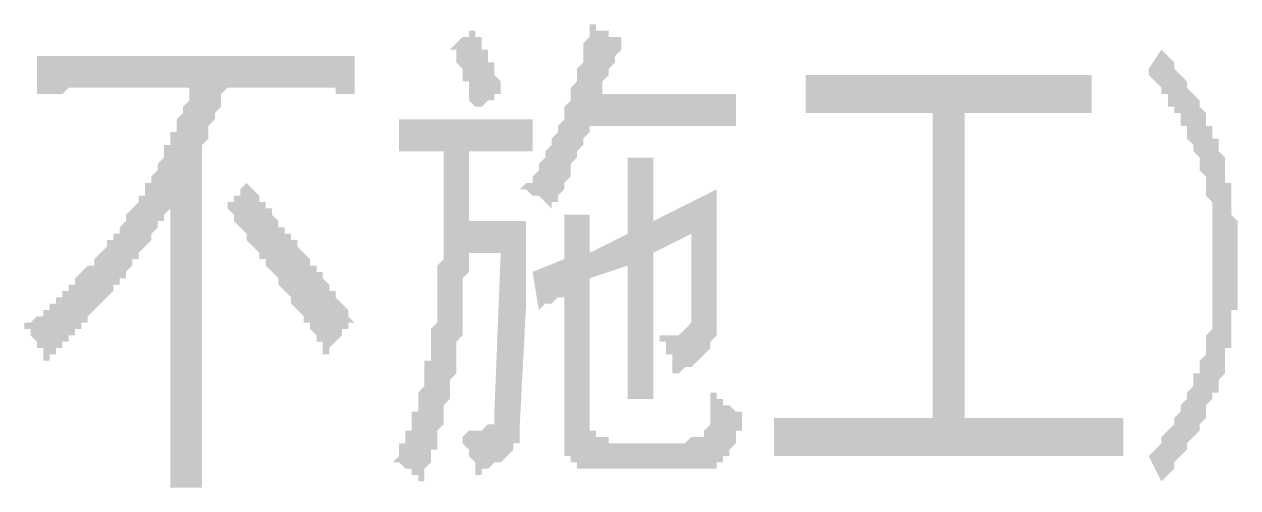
# Model space of a CAD drawing. Header units: millimetres. Extents: x 6156 to 7119, y 3162 to 3647.
# Drawn here: x 7045.92 to 7058.05, y 3526.39 to 3531.02 of the extents above; entities that cross this region are included whole.
import ezdxf

# ---------------------------------------------------------------- set-up
doc = ezdxf.new("R2010")
doc.units = ezdxf.units.MM
doc.layers.add('图层1', color=7, linetype='Continuous')

msp = doc.modelspace()

# ---------------------------------------------------------------- hatches: boundary and pattern name
at = {"layer": '图层1', "transparency": 33554559}
h = msp.add_hatch(color=256, dxfattribs=at)
h.paths.add_polyline_path([(7051.318, 3528.673), (7051.318, 3528.673), (7051.318, 3528.736), (7051.318, 3528.8), (7051.318, 3528.863), (7051.318, 3528.863), (7051.318, 3528.927), (7051.318, 3528.99), (7051.318, 3529.054), (7051.318, 3529.117), (7051.318, 3529.117), (7051.572, 3529.117), (7051.572, 3529.054), (7051.572, 3528.99), (7051.572, 3528.927), (7051.572, 3528.927), (7051.572, 3528.863), (7051.572, 3528.8), (7051.572, 3528.8), (7051.572, 3528.736), (7051.953, 3528.927), (7051.953, 3528.99), (7051.953, 3529.054), (7051.953, 3529.054), (7051.953, 3529.117), (7051.953, 3529.181), (7051.953, 3529.244), (7051.953, 3529.244), (7051.953, 3529.308), (7051.953, 3529.371), (7051.953, 3529.435), (7051.953, 3529.498), (7051.953, 3529.498), (7051.953, 3529.562), (7051.953, 3529.625), (7051.953, 3529.689), (7051.953, 3529.689), (7052.207, 3529.689), (7052.207, 3529.625), (7052.207, 3529.562), (7052.207, 3529.562), (7052.207, 3529.498), (7052.207, 3529.435), (7052.207, 3529.371), (7052.207, 3529.308), (7052.207, 3529.308), (7052.207, 3529.244), (7052.207, 3529.181), (7052.207, 3529.117), (7052.207, 3529.117), (7052.207, 3529.054), (7052.842, 3529.371), (7052.842, 3529.308), (7052.842, 3529.244), (7052.842, 3529.181), (7052.842, 3529.181), (7052.842, 3529.117), (7052.842, 3529.054), (7052.842, 3528.99), (7052.842, 3528.99), (7052.842, 3528.927), (7052.842, 3528.863), (7052.842, 3528.863), (7052.842, 3527.974), (7052.842, 3527.974), (7052.842, 3527.911), (7052.779, 3527.847), (7052.779, 3527.784), (7052.779, 3527.784), (7052.715, 3527.72), (7052.715, 3527.72), (7052.715, 3527.72), (7052.652, 3527.657), (7052.652, 3527.657), (7052.652, 3527.657), (7052.588, 3527.593), (7052.588, 3527.593), (7052.525, 3527.593), (7052.461, 3527.53), (7052.461, 3527.53), (7052.398, 3527.53), (7052.398, 3527.53), (7052.398, 3527.53), (7052.398, 3527.593), (7052.398, 3527.657), (7052.398, 3527.72), (7052.334, 3527.72), (7052.334, 3527.784), (7052.334, 3527.847), (7052.271, 3527.847), (7052.271, 3527.911), (7052.334, 3527.911), (7052.398, 3527.911), (7052.461, 3527.911), (7052.461, 3527.911), (7052.525, 3527.974), (7052.525, 3527.974), (7052.525, 3527.974), (7052.588, 3528.038), (7052.588, 3528.038), (7052.588, 3528.101), (7052.588, 3528.101), (7052.588, 3528.165), (7052.588, 3528.927), (7052.207, 3528.736), (7052.207, 3528.673), (7052.207, 3528.609), (7052.207, 3528.482), (7052.207, 3528.419), (7052.207, 3528.355), (7052.207, 3528.292), (7052.207, 3528.228), (7052.207, 3528.165), (7052.207, 3528.101), (7052.207, 3528.101), (7052.207, 3528.038), (7052.207, 3527.974), (7052.207, 3527.911), (7052.207, 3527.847), (7052.207, 3527.784), (7052.207, 3527.784), (7052.207, 3527.72), (7052.207, 3527.657), (7052.207, 3527.593), (7052.207, 3527.593), (7052.207, 3527.53), (7052.207, 3527.53), (7052.207, 3527.466), (7052.207, 3527.403), (7052.207, 3527.403), (7052.207, 3527.339), (7052.207, 3527.339), (7052.207, 3527.339), (7052.207, 3527.276), (7051.953, 3527.276), (7051.953, 3527.339), (7051.953, 3527.339), (7051.953, 3527.403), (7051.953, 3527.466), (7051.953, 3527.466), (7051.953, 3527.53), (7051.953, 3527.593), (7051.953, 3527.593), (7051.953, 3527.657), (7051.953, 3527.72), (7051.953, 3527.784), (7051.953, 3527.784), (7051.953, 3527.847), (7051.953, 3527.911), (7051.953, 3527.974), (7051.953, 3528.038), (7051.953, 3528.038), (7051.953, 3528.101), (7051.953, 3528.165), (7051.953, 3528.228), (7051.953, 3528.292), (7051.953, 3528.355), (7051.953, 3528.419), (7051.953, 3528.482), (7051.953, 3528.546), (7051.953, 3528.609), (7051.953, 3528.609), (7051.572, 3528.482), (7051.572, 3527.085), (7051.572, 3527.085), (7051.572, 3527.022), (7051.572, 3527.022), (7051.572, 3526.958), (7051.636, 3526.958), (7051.636, 3526.895), (7051.636, 3526.895), (7051.699, 3526.895), (7051.763, 3526.895), (7051.763, 3526.831), (7051.826, 3526.831), (7052.461, 3526.831), (7052.525, 3526.831), (7052.588, 3526.895), (7052.588, 3526.895), (7052.652, 3526.895), (7052.652, 3526.895), (7052.715, 3526.895), (7052.715, 3526.895), (7052.715, 3526.958), (7052.715, 3526.958), (7052.715, 3526.958), (7052.779, 3527.022), (7052.779, 3527.085), (7052.779, 3527.149), (7052.779, 3527.149), (7052.779, 3527.212), (7052.779, 3527.339), (7052.779, 3527.339), (7052.842, 3527.339), (7052.842, 3527.276), (7052.906, 3527.276), (7052.906, 3527.212), (7052.969, 3527.212), (7052.969, 3527.212), (7053.033, 3527.149), (7053.033, 3527.149), (7053.096, 3527.149), (7053.096, 3527.149), (7053.096, 3527.085), (7053.096, 3527.022), (7053.096, 3526.958), (7053.033, 3526.958), (7053.033, 3526.895), (7053.033, 3526.831), (7053.033, 3526.831), (7052.969, 3526.768), (7052.969, 3526.768), (7052.969, 3526.704), (7052.906, 3526.704), (7052.906, 3526.641), (7052.906, 3526.641), (7052.842, 3526.641), (7052.842, 3526.577), (7052.779, 3526.577), (7052.779, 3526.577), (7052.715, 3526.577), (7052.715, 3526.577), (7052.652, 3526.577), (7051.572, 3526.577), (7051.572, 3526.577), (7051.509, 3526.577), (7051.509, 3526.577), (7051.445, 3526.577), (7051.445, 3526.641), (7051.382, 3526.641), (7051.382, 3526.641), (7051.382, 3526.704), (7051.318, 3526.704), (7051.318, 3526.768), (7051.318, 3526.831), (7051.318, 3526.831), (7051.318, 3526.895), (7051.318, 3526.958), (7051.318, 3527.022), (7051.318, 3528.292), (7051.255, 3528.292), (7051.255, 3528.292), (7051.191, 3528.228), (7051.191, 3528.228), (7051.128, 3528.228), (7051.064, 3528.165), (7051.064, 3528.165), (7051.001, 3528.546), (7051.318, 3528.673)], flags=0)
h.paths.add_polyline_path([(7051.001, 3529.752), (7051.001, 3529.752), (7050.937, 3529.752), (7050.937, 3529.752), (7050.874, 3529.752), (7050.81, 3529.752), (7050.81, 3529.752), (7050.747, 3529.752), (7050.747, 3529.752), (7050.683, 3529.752), (7050.62, 3529.752), (7050.62, 3529.752), (7050.366, 3529.752), (7050.366, 3529.054), (7050.937, 3529.054), (7050.937, 3528.99), (7050.937, 3528.99), (7050.937, 3528.927), (7050.937, 3528.927), (7050.937, 3528.863), (7050.937, 3528.8), (7050.937, 3528.8), (7050.937, 3528.736), (7050.937, 3528.673), (7050.937, 3528.609), (7050.937, 3528.546), (7050.937, 3528.482), (7050.937, 3528.419), (7050.937, 3528.355), (7050.937, 3528.292), (7050.937, 3528.228), (7050.874, 3527.022), (7050.874, 3526.958), (7050.874, 3526.958), (7050.874, 3526.895), (7050.874, 3526.831), (7050.81, 3526.831), (7050.81, 3526.768), (7050.81, 3526.768), (7050.747, 3526.704), (7050.747, 3526.704), (7050.747, 3526.704), (7050.683, 3526.641), (7050.683, 3526.641), (7050.62, 3526.641), (7050.556, 3526.577), (7050.556, 3526.577), (7050.493, 3526.577), (7050.493, 3526.514), (7050.429, 3526.514), (7050.429, 3526.577), (7050.429, 3526.577), (7050.429, 3526.641), (7050.366, 3526.704), (7050.366, 3526.704), (7050.366, 3526.768), (7050.302, 3526.831), (7050.302, 3526.895), (7050.302, 3526.895), (7050.366, 3526.958), (7050.366, 3526.958), (7050.429, 3526.958), (7050.493, 3526.958), (7050.493, 3526.958), (7050.556, 3527.022), (7050.556, 3527.022), (7050.62, 3527.022), (7050.62, 3527.085), (7050.62, 3527.085), (7050.62, 3527.085), (7050.62, 3527.149), (7050.62, 3527.149), (7050.683, 3528.736), (7050.366, 3528.736), (7050.366, 3528.673), (7050.366, 3528.673), (7050.366, 3528.609), (7050.366, 3528.546), (7050.302, 3528.482), (7050.302, 3528.419), (7050.302, 3528.355), (7050.302, 3528.355), (7050.302, 3528.292), (7050.302, 3528.228), (7050.302, 3528.165), (7050.302, 3528.101), (7050.302, 3528.101), (7050.302, 3528.038), (7050.302, 3527.974), (7050.302, 3527.911), (7050.239, 3527.847), (7050.239, 3527.847), (7050.239, 3527.784), (7050.239, 3527.72), (7050.239, 3527.657), (7050.239, 3527.657), (7050.239, 3527.593), (7050.239, 3527.53), (7050.175, 3527.466), (7050.175, 3527.466), (7050.175, 3527.403), (7050.175, 3527.339), (7050.175, 3527.276), (7050.175, 3527.276), (7050.112, 3527.212), (7050.112, 3527.149), (7050.112, 3527.085), (7050.112, 3527.085), (7050.112, 3527.022), (7050.048, 3526.958), (7050.048, 3526.958), (7050.048, 3526.895), (7050.048, 3526.831), (7050.048, 3526.768), (7049.985, 3526.768), (7049.985, 3526.704), (7049.985, 3526.641), (7049.985, 3526.641), (7049.921, 3526.577), (7049.921, 3526.514), (7049.921, 3526.514), (7049.921, 3526.45), (7049.858, 3526.45), (7049.858, 3526.45), (7049.858, 3526.514), (7049.794, 3526.514), (7049.794, 3526.577), (7049.731, 3526.577), (7049.731, 3526.577), (7049.667, 3526.641), (7049.604, 3526.641), (7049.604, 3526.641), (7049.667, 3526.704), (7049.667, 3526.704), (7049.667, 3526.768), (7049.667, 3526.768), (7049.667, 3526.831), (7049.731, 3526.831), (7049.731, 3526.895), (7049.731, 3526.895), (7049.731, 3526.958), (7049.794, 3526.958), (7049.794, 3527.022), (7049.794, 3527.085), (7049.794, 3527.085), (7049.794, 3527.149), (7049.858, 3527.149), (7049.858, 3527.212), (7049.858, 3527.276), (7049.858, 3527.276), (7049.858, 3527.339), (7049.858, 3527.339), (7049.921, 3527.403), (7049.921, 3527.466), (7049.921, 3527.466), (7049.921, 3527.53), (7049.921, 3527.593), (7049.921, 3527.657), (7049.985, 3527.657), (7049.985, 3527.72), (7049.985, 3527.784), (7049.985, 3527.784), (7049.985, 3527.847), (7049.985, 3527.911), (7049.985, 3527.974), (7049.985, 3527.974), (7050.048, 3528.038), (7050.048, 3528.101), (7050.048, 3528.165), (7050.048, 3528.165), (7050.048, 3528.228), (7050.048, 3528.292), (7050.048, 3528.355), (7050.048, 3528.419), (7050.048, 3528.482), (7050.048, 3528.482), (7050.048, 3528.546), (7050.048, 3528.609), (7050.112, 3528.673), (7050.112, 3528.736), (7050.112, 3528.8), (7050.112, 3528.863), (7050.112, 3528.863), (7050.112, 3528.927), (7050.112, 3528.99), (7050.112, 3529.054), (7050.112, 3529.117), (7050.112, 3529.181), (7050.112, 3529.244), (7050.112, 3529.308), (7050.112, 3529.371), (7050.112, 3529.435), (7050.112, 3529.498), (7050.112, 3529.562), (7050.112, 3529.625), (7050.112, 3529.689), (7050.112, 3529.752), (7050.112, 3529.752), (7050.048, 3529.752), (7050.048, 3529.752), (7049.985, 3529.752), (7049.921, 3529.752), (7049.921, 3529.752), (7049.858, 3529.752), (7049.858, 3529.752), (7049.794, 3529.752), (7049.731, 3529.752), (7049.731, 3529.752), (7049.667, 3529.752), (7049.667, 3529.752), (7049.667, 3530.07), (7049.731, 3530.07), (7049.731, 3530.07), (7049.794, 3530.07), (7049.794, 3530.07), (7049.858, 3530.07), (7049.858, 3530.07), (7049.921, 3530.07), (7049.921, 3530.07), (7049.985, 3530.07), (7049.985, 3530.07), (7050.048, 3530.07), (7050.112, 3530.07), (7050.112, 3530.07), (7050.175, 3530.07), (7050.239, 3530.07), (7050.239, 3530.07), (7050.302, 3530.07), (7050.366, 3530.07), (7050.366, 3530.07), (7050.429, 3530.07), (7050.493, 3530.07), (7050.556, 3530.07), (7050.556, 3530.07), (7050.62, 3530.07), (7050.683, 3530.07), (7050.683, 3530.07), (7050.747, 3530.07), (7050.747, 3530.07), (7050.81, 3530.07), (7050.81, 3530.07), (7050.874, 3530.07), (7050.937, 3530.07), (7050.937, 3530.07), (7050.937, 3530.07), (7051.001, 3530.07), (7051.001, 3530.07), (7051.001, 3530.07)], flags=0)
h.paths.add_polyline_path([(7051.953, 3530.832), (7051.89, 3530.832), (7051.89, 3530.832), (7051.89, 3530.768), (7051.89, 3530.768), (7051.826, 3530.705), (7051.826, 3530.705), (7051.826, 3530.641), (7051.763, 3530.578), (7051.763, 3530.514), (7051.763, 3530.514), (7051.699, 3530.451), (7051.699, 3530.387), (7051.699, 3530.324), (7052.525, 3530.324), (7052.525, 3530.324), (7052.588, 3530.324), (7052.588, 3530.324), (7052.652, 3530.324), (7052.652, 3530.324), (7052.715, 3530.324), (7052.779, 3530.324), (7052.779, 3530.324), (7052.842, 3530.324), (7052.842, 3530.324), (7052.906, 3530.324), (7052.969, 3530.324), (7052.969, 3530.324), (7053.033, 3530.324), (7053.033, 3530.324), (7053.033, 3530.006), (7053.033, 3530.006), (7052.969, 3530.006), (7052.906, 3530.006), (7052.906, 3530.006), (7052.842, 3530.006), (7052.842, 3530.006), (7052.779, 3530.006), (7052.715, 3530.006), (7052.715, 3530.006), (7052.652, 3530.006), (7052.652, 3530.006), (7052.588, 3530.006), (7052.525, 3530.006), (7052.525, 3530.006), (7052.525, 3530.006), (7051.572, 3530.006), (7051.572, 3529.943), (7051.509, 3529.879), (7051.509, 3529.879), (7051.509, 3529.816), (7051.445, 3529.752), (7051.445, 3529.689), (7051.445, 3529.689), (7051.382, 3529.625), (7051.382, 3529.562), (7051.382, 3529.562), (7051.382, 3529.498), (7051.318, 3529.435), (7051.318, 3529.435), (7051.318, 3529.371), (7051.255, 3529.308), (7051.255, 3529.308), (7051.255, 3529.244), (7051.191, 3529.244), (7051.191, 3529.181), (7051.191, 3529.181), (7051.191, 3529.181), (7051.128, 3529.244), (7051.128, 3529.244), (7051.064, 3529.308), (7051.064, 3529.308), (7051.001, 3529.308), (7050.937, 3529.371), (7050.937, 3529.371), (7050.874, 3529.371), (7050.937, 3529.435), (7050.937, 3529.435), (7051.001, 3529.435), (7051.001, 3529.498), (7051.001, 3529.498), (7051.064, 3529.562), (7051.064, 3529.625), (7051.064, 3529.625), (7051.128, 3529.689), (7051.128, 3529.689), (7051.128, 3529.752), (7051.191, 3529.816), (7051.191, 3529.816), (7051.191, 3529.879), (7051.255, 3529.943), (7051.255, 3530.006), (7051.255, 3530.006), (7051.318, 3530.07), (7051.318, 3530.133), (7051.318, 3530.197), (7051.318, 3530.197), (7051.382, 3530.26), (7051.382, 3530.324), (7051.382, 3530.387), (7051.445, 3530.451), (7051.445, 3530.514), (7051.445, 3530.514), (7051.445, 3530.578), (7051.509, 3530.641), (7051.509, 3530.705), (7051.509, 3530.768), (7051.509, 3530.768), (7051.509, 3530.832), (7051.572, 3530.895), (7051.572, 3530.895), (7051.572, 3530.959), (7051.572, 3530.959), (7051.572, 3531.022), (7051.572, 3531.022), (7051.636, 3531.022), (7051.636, 3530.959), (7051.699, 3530.959), (7051.763, 3530.959), (7051.763, 3530.895), (7051.826, 3530.895), (7051.826, 3530.895), (7051.89, 3530.895), (7051.89, 3530.832), (7051.953, 3530.832)], flags=0)
h.paths.add_polyline_path([(7050.429, 3530.959), (7050.429, 3530.895), (7050.493, 3530.895), (7050.493, 3530.832), (7050.493, 3530.768), (7050.556, 3530.768), (7050.556, 3530.705), (7050.556, 3530.641), (7050.62, 3530.641), (7050.62, 3530.578), (7050.62, 3530.514), (7050.62, 3530.514), (7050.683, 3530.451), (7050.683, 3530.387), (7050.683, 3530.387), (7050.683, 3530.324), (7050.62, 3530.324), (7050.62, 3530.26), (7050.556, 3530.26), (7050.556, 3530.26), (7050.493, 3530.197), (7050.493, 3530.197), (7050.429, 3530.197), (7050.429, 3530.133), (7050.429, 3530.197), (7050.366, 3530.26), (7050.366, 3530.324), (7050.366, 3530.387), (7050.366, 3530.451), (7050.302, 3530.451), (7050.302, 3530.514), (7050.302, 3530.578), (7050.302, 3530.578), (7050.239, 3530.641), (7050.239, 3530.705), (7050.239, 3530.705), (7050.239, 3530.768), (7050.175, 3530.768), (7050.239, 3530.832), (7050.239, 3530.832), (7050.302, 3530.895), (7050.302, 3530.895), (7050.366, 3530.895), (7050.366, 3530.959), (7050.429, 3530.959)], flags=0)
for points in [[(7058.049, 3528.609), (7058.049, 3528.546), (7058.049, 3528.482), (7058.049, 3528.419), (7058.049, 3528.419), (7058.049, 3528.355), (7058.049, 3528.292), (7058.049, 3528.228), (7058.049, 3528.165), (7057.986, 3528.165), (7057.986, 3528.101), (7057.986, 3528.038), (7057.986, 3527.974), (7057.986, 3527.974), (7057.986, 3527.911), (7057.986, 3527.847), (7057.986, 3527.784), (7057.922, 3527.784), (7057.922, 3527.72), (7057.922, 3527.657), (7057.922, 3527.593), (7057.922, 3527.593), (7057.922, 3527.53), (7057.859, 3527.466), (7057.859, 3527.466), (7057.859, 3527.403), (7057.859, 3527.339), (7057.795, 3527.339), (7057.795, 3527.276), (7057.795, 3527.276), (7057.732, 3527.212), (7057.732, 3527.149), (7057.732, 3527.149), (7057.732, 3527.085), (7057.668, 3527.022), (7057.668, 3527.022), (7057.668, 3526.958), (7057.605, 3526.895), (7057.605, 3526.895), (7057.541, 3526.831), (7057.541, 3526.831), (7057.541, 3526.768), (7057.478, 3526.704), (7057.478, 3526.704), (7057.414, 3526.641), (7057.414, 3526.641), (7057.414, 3526.577), (7057.351, 3526.514), (7057.351, 3526.514), (7057.287, 3526.45), (7057.16, 3526.704), (7057.16, 3526.704), (7057.224, 3526.768), (7057.224, 3526.768), (7057.287, 3526.831), (7057.287, 3526.895), (7057.287, 3526.895), (7057.351, 3526.958), (7057.351, 3526.958), (7057.414, 3527.022), (7057.414, 3527.085), (7057.414, 3527.085), (7057.478, 3527.149), (7057.478, 3527.149), (7057.478, 3527.212), (7057.541, 3527.276), (7057.541, 3527.276), (7057.541, 3527.339), (7057.605, 3527.403), (7057.605, 3527.403), (7057.605, 3527.466), (7057.605, 3527.53), (7057.668, 3527.53), (7057.668, 3527.593), (7057.668, 3527.593), (7057.668, 3527.657), (7057.732, 3527.72), (7057.732, 3527.72), (7057.732, 3527.784), (7057.732, 3527.847), (7057.732, 3527.847), (7057.732, 3527.911), (7057.795, 3527.974), (7057.795, 3528.038), (7057.795, 3528.038), (7057.795, 3528.101), (7057.795, 3528.165), (7057.795, 3528.228), (7057.795, 3528.292), (7057.795, 3528.292), (7057.795, 3528.355), (7057.795, 3528.419), (7057.795, 3528.482), (7057.795, 3528.546), (7057.795, 3528.609), (7057.795, 3528.609), (7057.795, 3528.673), (7057.795, 3528.736), (7057.795, 3528.8), (7057.795, 3528.8), (7057.795, 3528.863), (7057.795, 3528.927), (7057.795, 3528.99), (7057.795, 3529.054), (7057.795, 3529.054), (7057.795, 3529.117), (7057.795, 3529.181), (7057.795, 3529.244), (7057.795, 3529.244), (7057.732, 3529.308), (7057.732, 3529.371), (7057.732, 3529.435), (7057.732, 3529.435), (7057.732, 3529.498), (7057.668, 3529.562), (7057.668, 3529.562), (7057.668, 3529.625), (7057.668, 3529.689), (7057.668, 3529.689), (7057.605, 3529.752), (7057.605, 3529.816), (7057.605, 3529.816), (7057.541, 3529.879), (7057.541, 3529.943), (7057.541, 3529.943), (7057.541, 3530.006), (7057.478, 3530.006), (7057.478, 3530.07), (7057.478, 3530.133), (7057.414, 3530.133), (7057.414, 3530.197), (7057.351, 3530.197), (7057.351, 3530.26), (7057.351, 3530.324), (7057.287, 3530.324), (7057.287, 3530.387), (7057.224, 3530.451), (7057.224, 3530.451), (7057.16, 3530.514), (7057.16, 3530.514), (7057.16, 3530.578), (7057.287, 3530.768), (7057.351, 3530.705), (7057.351, 3530.705), (7057.414, 3530.641), (7057.414, 3530.641), (7057.414, 3530.578), (7057.478, 3530.514), (7057.478, 3530.514), (7057.541, 3530.451), (7057.541, 3530.387), (7057.541, 3530.387), (7057.605, 3530.324), (7057.605, 3530.324), (7057.668, 3530.26), (7057.668, 3530.197), (7057.668, 3530.197), (7057.732, 3530.133), (7057.732, 3530.07), (7057.732, 3530.07), (7057.732, 3530.006), (7057.795, 3530.006), (7057.795, 3529.943), (7057.795, 3529.879), (7057.859, 3529.879), (7057.859, 3529.816), (7057.859, 3529.752), (7057.859, 3529.752), (7057.859, 3529.752), (7057.922, 3529.689), (7057.922, 3529.625), (7057.922, 3529.625), (7057.922, 3529.562), (7057.922, 3529.498), (7057.922, 3529.435), (7057.986, 3529.435), (7057.986, 3529.371), (7057.986, 3529.308), (7057.986, 3529.244), (7057.986, 3529.244), (7057.986, 3529.181), (7057.986, 3529.117), (7058.049, 3529.054), (7058.049, 3529.054), (7058.049, 3528.99), (7058.049, 3528.927), (7058.049, 3528.863), (7058.049, 3528.8), (7058.049, 3528.8), (7058.049, 3528.736), (7058.049, 3528.673), (7058.049, 3528.609)], [(7055.89, 3530.514), (7055.954, 3530.514), (7056.017, 3530.514), (7056.017, 3530.514), (7056.081, 3530.514), (7056.144, 3530.514), (7056.144, 3530.514), (7056.208, 3530.514), (7056.208, 3530.514), (7056.271, 3530.514), (7056.335, 3530.514), (7056.335, 3530.514), (7056.398, 3530.514), (7056.398, 3530.514), (7056.462, 3530.514), (7056.462, 3530.514), (7056.525, 3530.514), (7056.589, 3530.514), (7056.589, 3530.514), (7056.589, 3530.133), (7056.525, 3530.133), (7056.525, 3530.133), (7056.462, 3530.133), (7056.398, 3530.133), (7056.398, 3530.133), (7056.335, 3530.133), (7056.335, 3530.133), (7056.271, 3530.133), (7056.271, 3530.133), (7056.208, 3530.133), (7056.144, 3530.133), (7056.144, 3530.133), (7056.081, 3530.133), (7056.081, 3530.133), (7056.017, 3530.133), (7055.954, 3530.133), (7055.954, 3530.133), (7055.89, 3530.133), (7055.319, 3530.133), (7055.319, 3527.085), (7056.271, 3527.085), (7056.335, 3527.085), (7056.335, 3527.085), (7056.398, 3527.085), (7056.462, 3527.085), (7056.462, 3527.085), (7056.525, 3527.085), (7056.525, 3527.085), (7056.589, 3527.085), (7056.652, 3527.085), (7056.652, 3527.085), (7056.716, 3527.085), (7056.716, 3527.085), (7056.779, 3527.085), (7056.779, 3527.085), (7056.843, 3527.085), (7056.906, 3527.085), (7056.906, 3527.085), (7056.906, 3526.704), (7056.843, 3526.704), (7056.843, 3526.704), (7056.779, 3526.704), (7056.779, 3526.704), (7056.716, 3526.704), (7056.652, 3526.704), (7056.652, 3526.704), (7056.589, 3526.704), (7056.589, 3526.704), (7056.525, 3526.704), (7056.462, 3526.704), (7056.462, 3526.704), (7056.398, 3526.704), (7056.398, 3526.704), (7056.335, 3526.704), (7056.271, 3526.704), (7056.271, 3526.704), (7053.985, 3526.704), (7053.985, 3526.704), (7053.922, 3526.704), (7053.858, 3526.704), (7053.858, 3526.704), (7053.795, 3526.704), (7053.731, 3526.704), (7053.731, 3526.704), (7053.668, 3526.704), (7053.668, 3526.704), (7053.604, 3526.704), (7053.541, 3526.704), (7053.541, 3526.704), (7053.477, 3526.704), (7053.477, 3526.704), (7053.414, 3526.704), (7053.414, 3527.085), (7053.477, 3527.085), (7053.477, 3527.085), (7053.541, 3527.085), (7053.604, 3527.085), (7053.604, 3527.085), (7053.668, 3527.085), (7053.668, 3527.085), (7053.731, 3527.085), (7053.731, 3527.085), (7053.795, 3527.085), (7053.858, 3527.085), (7053.858, 3527.085), (7053.922, 3527.085), (7053.985, 3527.085), (7053.985, 3527.085), (7053.985, 3527.085), (7055.001, 3527.085), (7055.001, 3530.133), (7054.43, 3530.133), (7054.366, 3530.133), (7054.303, 3530.133), (7054.303, 3530.133), (7054.239, 3530.133), (7054.176, 3530.133), (7054.176, 3530.133), (7054.112, 3530.133), (7054.049, 3530.133), (7054.049, 3530.133), (7053.985, 3530.133), (7053.985, 3530.133), (7053.922, 3530.133), (7053.922, 3530.133), (7053.858, 3530.133), (7053.795, 3530.133), (7053.795, 3530.133), (7053.731, 3530.133), (7053.731, 3530.133), (7053.731, 3530.514), (7053.795, 3530.514), (7053.795, 3530.514), (7053.858, 3530.514), (7053.858, 3530.514), (7053.922, 3530.514), (7053.922, 3530.514), (7053.985, 3530.514), (7053.985, 3530.514), (7054.049, 3530.514), (7054.112, 3530.514), (7054.112, 3530.514), (7054.176, 3530.514), (7054.176, 3530.514), (7054.239, 3530.514), (7054.303, 3530.514), (7054.303, 3530.514), (7054.366, 3530.514), (7054.43, 3530.514)]]:
    msp.add_hatch(color=256, dxfattribs=at).paths.add_polyline_path(points)
h = msp.add_hatch(color=256, dxfattribs=at)
h.paths.add_polyline_path([(7049.223, 3530.324), (7049.223, 3530.324), (7049.159, 3530.324), (7049.096, 3530.324), (7049.096, 3530.324), (7049.032, 3530.324), (7049.032, 3530.387), (7048.969, 3530.387), (7048.905, 3530.387), (7048.905, 3530.387), (7048.842, 3530.387), (7048.842, 3530.387), (7048.778, 3530.387), (7048.778, 3530.387), (7047.953, 3530.387), (7047.889, 3530.324), (7047.889, 3530.26), (7047.889, 3530.26), (7047.889, 3530.197), (7047.826, 3530.133), (7047.826, 3530.133), (7047.826, 3530.07), (7047.762, 3530.006), (7047.762, 3530.006), (7047.762, 3529.943), (7047.762, 3529.879), (7047.699, 3529.816), (7047.699, 3529.816), (7047.699, 3529.752), (7047.699, 3527.276), (7047.699, 3527.276), (7047.699, 3527.212), (7047.699, 3527.149), (7047.699, 3527.085), (7047.699, 3527.085), (7047.699, 3527.022), (7047.699, 3526.958), (7047.699, 3526.895), (7047.699, 3526.895), (7047.699, 3526.831), (7047.699, 3526.768), (7047.699, 3526.704), (7047.699, 3526.641), (7047.699, 3526.577), (7047.699, 3526.577), (7047.699, 3526.514), (7047.699, 3526.45), (7047.699, 3526.387), (7047.382, 3526.387), (7047.382, 3526.45), (7047.382, 3526.514), (7047.382, 3526.577), (7047.382, 3526.641), (7047.382, 3526.641), (7047.382, 3526.704), (7047.382, 3526.768), (7047.382, 3526.831), (7047.382, 3526.895), (7047.382, 3526.895), (7047.382, 3526.958), (7047.382, 3527.022), (7047.382, 3527.085), (7047.382, 3527.149), (7047.382, 3527.149), (7047.382, 3527.212), (7047.382, 3527.276), (7047.382, 3527.276), (7047.382, 3529.244), (7047.382, 3529.181), (7047.318, 3529.117), (7047.318, 3529.117), (7047.318, 3529.054), (7047.255, 3529.054), (7047.255, 3528.99), (7047.255, 3528.99), (7047.191, 3528.927), (7047.191, 3528.863), (7047.191, 3528.863), (7047.128, 3528.8), (7047.128, 3528.8), (7047.064, 3528.736), (7047.064, 3528.736), (7047.064, 3528.673), (7047.001, 3528.673), (7047.001, 3528.609), (7046.937, 3528.546), (7046.937, 3528.546), (7046.937, 3528.482), (7046.874, 3528.482), (7046.874, 3528.419), (7046.81, 3528.419), (7046.81, 3528.355), (7046.81, 3528.355), (7046.747, 3528.292), (7046.747, 3528.292), (7046.683, 3528.228), (7046.683, 3528.228), (7046.62, 3528.165), (7046.62, 3528.165), (7046.556, 3528.101), (7046.556, 3528.038), (7046.493, 3528.038), (7046.493, 3527.974), (7046.429, 3527.974), (7046.429, 3527.911), (7046.366, 3527.911), (7046.366, 3527.847), (7046.302, 3527.847), (7046.302, 3527.784), (7046.239, 3527.784), (7046.239, 3527.72), (7046.175, 3527.72), (7046.175, 3527.657), (7046.112, 3527.657), (7046.112, 3527.72), (7046.112, 3527.784), (7046.048, 3527.784), (7046.048, 3527.847), (7045.985, 3527.911), (7045.985, 3527.911), (7045.985, 3527.974), (7045.921, 3527.974), (7045.921, 3527.974), (7045.921, 3528.038), (7045.985, 3528.038), (7045.985, 3528.038), (7045.985, 3528.038), (7046.048, 3528.101), (7046.048, 3528.101), (7046.112, 3528.101), (7046.112, 3528.165), (7046.175, 3528.165), (7046.175, 3528.228), (7046.175, 3528.228), (7046.239, 3528.228), (7046.239, 3528.292), (7046.302, 3528.292), (7046.302, 3528.355), (7046.366, 3528.355), (7046.366, 3528.419), (7046.429, 3528.419), (7046.429, 3528.482), (7046.493, 3528.546), (7046.493, 3528.546), (7046.556, 3528.609), (7046.62, 3528.609), (7046.62, 3528.673), (7046.683, 3528.736), (7046.683, 3528.736), (7046.747, 3528.8), (7046.747, 3528.8), (7046.747, 3528.863), (7046.81, 3528.863), (7046.81, 3528.927), (7046.874, 3528.927), (7046.874, 3528.99), (7046.874, 3528.99), (7046.937, 3529.054), (7046.937, 3529.054), (7046.937, 3529.117), (7047.001, 3529.181), (7047.001, 3529.181), (7047.064, 3529.244), (7047.064, 3529.244), (7047.064, 3529.308), (7047.128, 3529.308), (7047.128, 3529.371), (7047.128, 3529.435), (7047.191, 3529.435), (7047.191, 3529.498), (7047.191, 3529.498), (7047.255, 3529.562), (7047.255, 3529.625), (7047.255, 3529.625), (7047.318, 3529.689), (7047.318, 3529.752), (7047.318, 3529.816), (7047.382, 3529.816), (7047.382, 3529.879), (7047.382, 3529.943), (7047.445, 3529.943), (7047.445, 3530.006), (7047.445, 3530.07), (7047.509, 3530.133), (7047.509, 3530.133), (7047.509, 3530.197), (7047.572, 3530.26), (7047.572, 3530.324), (7047.572, 3530.324), (7047.572, 3530.387), (7046.62, 3530.387), (7046.62, 3530.387), (7046.556, 3530.387), (7046.493, 3530.387), (7046.493, 3530.387), (7046.429, 3530.387), (7046.429, 3530.387), (7046.366, 3530.387), (7046.366, 3530.387), (7046.302, 3530.324), (7046.239, 3530.324), (7046.239, 3530.324), (7046.175, 3530.324), (7046.112, 3530.324), (7046.112, 3530.324), (7046.048, 3530.324), (7046.048, 3530.324), (7046.048, 3530.705), (7046.112, 3530.705), (7046.112, 3530.705), (7046.175, 3530.705), (7046.239, 3530.705), (7046.239, 3530.705), (7046.302, 3530.705), (7046.366, 3530.705), (7046.366, 3530.705), (7046.429, 3530.705), (7046.493, 3530.705), (7046.493, 3530.705), (7046.556, 3530.705), (7046.556, 3530.705), (7046.62, 3530.705), (7046.62, 3530.705), (7046.683, 3530.705), (7046.683, 3530.705), (7046.747, 3530.705), (7046.747, 3530.705), (7048.778, 3530.705), (7048.842, 3530.705), (7048.842, 3530.705), (7048.905, 3530.705), (7048.905, 3530.705), (7048.969, 3530.705), (7048.969, 3530.705), (7049.032, 3530.705), (7049.032, 3530.705), (7049.096, 3530.705), (7049.159, 3530.705), (7049.159, 3530.705), (7049.223, 3530.705), (7049.223, 3530.705)], flags=0)
h.paths.add_polyline_path([(7048.969, 3527.72), (7048.905, 3527.72), (7048.905, 3527.784), (7048.905, 3527.784), (7048.905, 3527.847), (7048.842, 3527.847), (7048.842, 3527.911), (7048.842, 3527.911), (7048.842, 3527.911), (7048.778, 3527.974), (7048.778, 3527.974), (7048.778, 3528.038), (7048.715, 3528.038), (7048.715, 3528.101), (7048.715, 3528.101), (7048.651, 3528.165), (7048.651, 3528.165), (7048.588, 3528.228), (7048.588, 3528.292), (7048.588, 3528.292), (7048.524, 3528.355), (7048.524, 3528.355), (7048.461, 3528.419), (7048.461, 3528.482), (7048.461, 3528.482), (7048.397, 3528.546), (7048.397, 3528.546), (7048.334, 3528.609), (7048.334, 3528.673), (7048.27, 3528.673), (7048.27, 3528.736), (7048.207, 3528.8), (7048.207, 3528.8), (7048.143, 3528.863), (7048.143, 3528.927), (7048.08, 3528.99), (7048.08, 3528.99), (7048.016, 3529.054), (7048.016, 3529.117), (7047.953, 3529.181), (7047.953, 3529.181), (7047.953, 3529.244), (7048.016, 3529.244), (7048.016, 3529.308), (7048.08, 3529.308), (7048.08, 3529.371), (7048.08, 3529.371), (7048.143, 3529.435), (7048.143, 3529.435), (7048.143, 3529.435), (7048.207, 3529.371), (7048.207, 3529.371), (7048.27, 3529.308), (7048.27, 3529.244), (7048.334, 3529.244), (7048.334, 3529.181), (7048.397, 3529.181), (7048.397, 3529.117), (7048.461, 3529.054), (7048.461, 3529.054), (7048.461, 3528.99), (7048.524, 3528.99), (7048.524, 3528.927), (7048.588, 3528.927), (7048.588, 3528.863), (7048.651, 3528.863), (7048.651, 3528.8), (7048.651, 3528.8), (7048.715, 3528.736), (7048.715, 3528.736), (7048.715, 3528.736), (7048.778, 3528.673), (7048.778, 3528.609), (7048.842, 3528.609), (7048.842, 3528.546), (7048.905, 3528.546), (7048.905, 3528.482), (7048.905, 3528.482), (7048.969, 3528.419), (7048.969, 3528.355), (7049.032, 3528.355), (7049.032, 3528.292), (7049.032, 3528.292), (7049.096, 3528.228), (7049.096, 3528.228), (7049.159, 3528.165), (7049.159, 3528.101), (7049.159, 3528.101), (7049.223, 3528.038), (7049.159, 3528.038), (7049.159, 3527.974), (7049.096, 3527.974), (7049.096, 3527.911), (7049.096, 3527.911), (7049.032, 3527.847), (7049.032, 3527.847), (7048.969, 3527.784), (7048.969, 3527.72), (7048.969, 3527.72)], flags=0)

doc.saveas('drawing.dxf')
